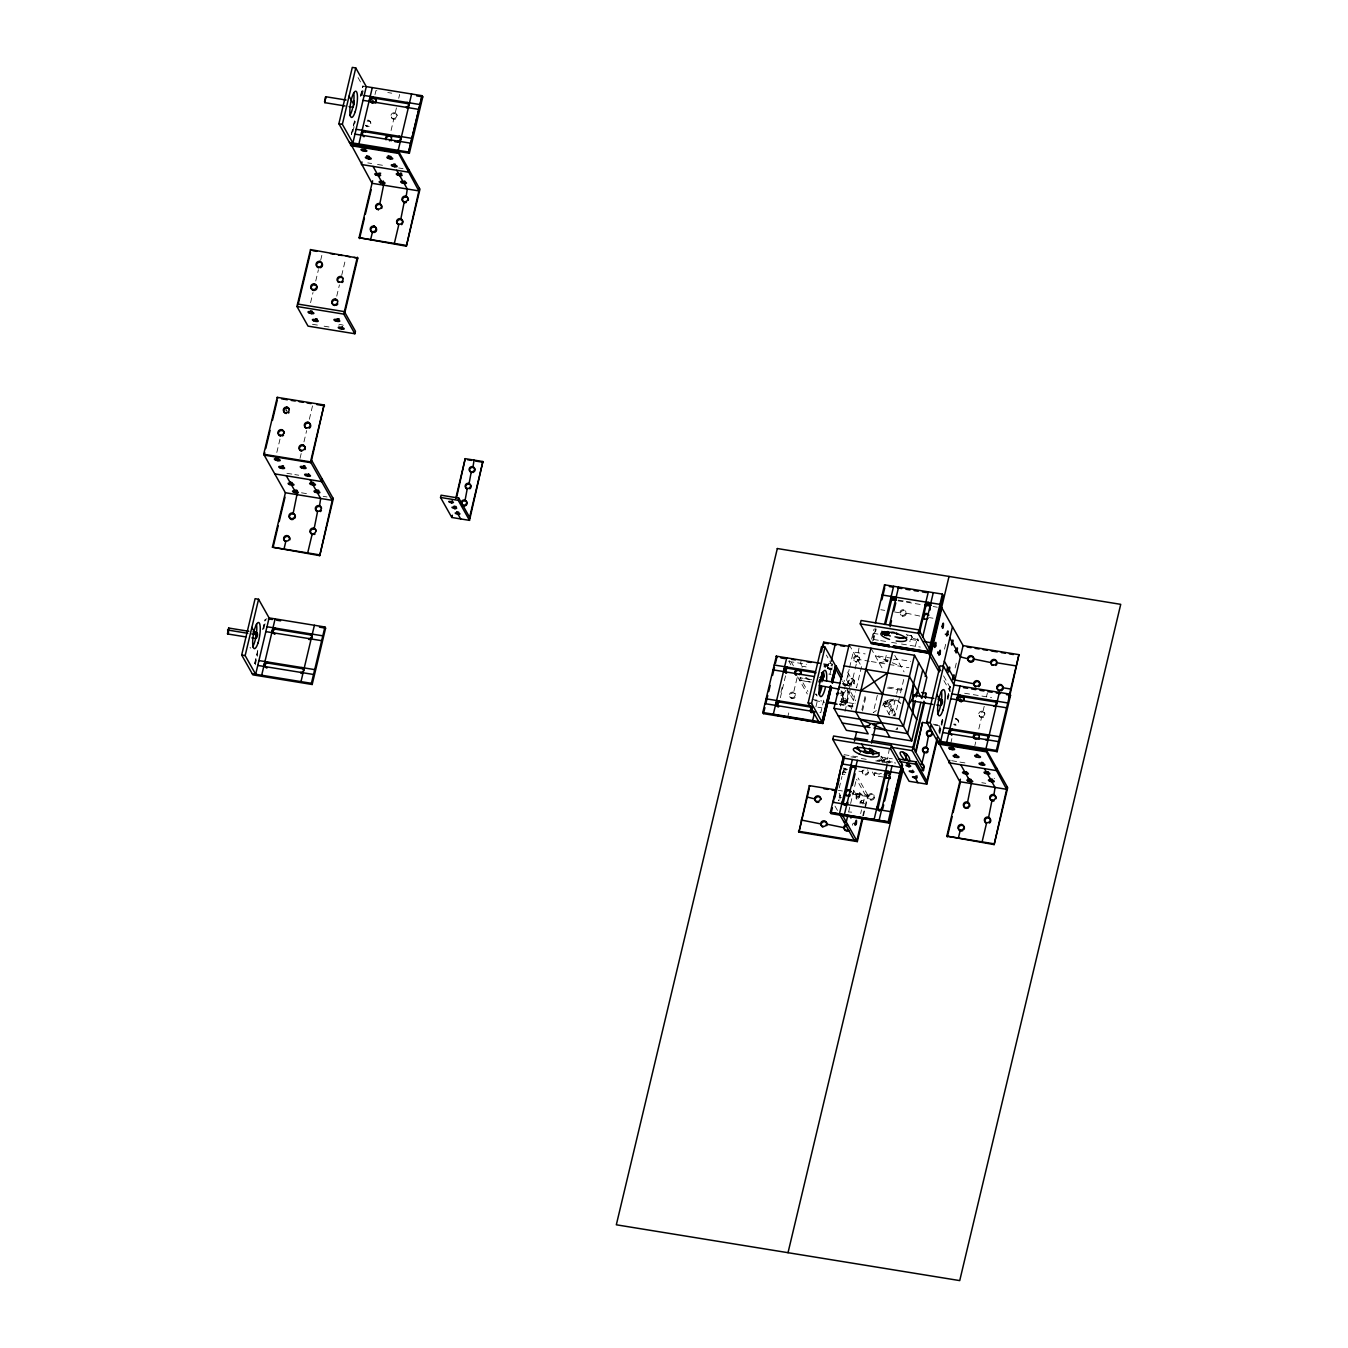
<?xml version="1.0" encoding="UTF-8"?>
<svg xmlns="http://www.w3.org/2000/svg" width="1348" height="1348" viewBox="0 0 1348 1348"><rect width="100%" height="100%" fill="white"/><g stroke="black" fill="none" stroke-linecap="round" stroke-linejoin="round"><path stroke-width="0.75" stroke-dasharray="5 3.75" d="M847.302 701.769L847.69 690.176M847.42 685.829L848.229 673.225M843.663 769.742L842.5 773.971M860.142 803.796C858.979 799.145 866.208 799.431 864.186 803.863M861.642 803.442L861.456 800.257M840.04 799.01L840.006 795.067L838.709 800.51M856.014 794.478C856.469 809.811 865.079 785.294 856.014 794.478L852.93 789.001M862.787 803.442L864.001 800.678M310.579 302.677L313.006 292.449M315.735 281.024L318.414 269.752M320.672 260.248L322.088 254.3M351.322 134.362L354.676 120.275M360.422 96.129L362.814 86.07L366.285 86.626M351.542 134.412L354.912 120.309M360.657 96.163L363.05 86.104M352.94 131.514L355.333 121.438M361.567 95.287L362.814 86.07M276.812 452.473L280.216 438.184M361.989 95.843L363.893 87.873M374.997 94.562L375.94 90.619L379.883 91.26M336.747 296.139L339.426 284.866M341.684 275.43L345.341 260.012M300.031 458.371L301.295 453.046M303.957 441.874L306.636 430.602M309.349 419.262L312.534 405.849M254.603 663.637L257.957 649.551M262.742 629.415L265.135 619.355M254.823 663.671L257.704 651.59M262.978 629.465L265.371 619.389M255.261 664.8L257.653 654.74M263.888 628.572L266.281 618.513M391.055 130.537L393.734 119.264A3.016 2.797 -29.4 0 0 397.239 115.439A3.016 2.797 -29.4 0 0 392.234 114.631A3.016 2.797 -29.4 0 0 393.734 119.264L393.262 118.405A3.016 2.797 -29.4 0 1 391.762 113.771A3.016 2.797 -29.4 0 1 396.767 114.58A3.016 2.797 -29.4 0 1 393.262 118.405M396.447 107.874L395.082 113.62L394.593 112.777M398.722 98.303L399.648 94.461M780.93 692.333L782.346 686.435M780.34 697.742L785.614 675.567M790.905 664.867L788.968 661.447L789.574 658.97M787.569 717.776L788.951 712.014M797.056 677.943L793.483 692.973L792.995 692.114M801.133 660.857L800.544 663.334L802.919 667.563M809.777 681.97L799.6 680.302L800.156 677.758L810.333 679.409M824.235 667.176L824.824 664.699L832.542 665.963M815.894 706.891L817.731 699.174M825.212 667.766L826.054 664.227M823.746 700.151L820.764 712.721L814.748 711.744M829.964 674.051L832.07 665.204L826.341 655.027M840.984 701.398L841.573 698.921M842.466 695.029L843.056 692.552A3.016 0.843 13.4 0 0 841.085 691.238M840.427 706.032L849.156 669.366M849.611 667.429L853.284 651.994L865.163 653.915M843.359 701.129L843.949 698.652L840.663 692.821A3.016 0.843 13.4 0 0 843.056 692.552M844.455 703.066L845.044 700.589L846.039 702.342M845.449 704.819L850.419 683.975A3.016 2.797 -29.4 0 0 853.924 680.15A3.016 2.797 -29.4 0 0 848.92 679.341A3.016 2.797 -29.4 0 0 850.419 683.975L850.891 684.818A3.016 2.797 -29.4 0 0 854.396 681.01A3.016 2.797 -29.4 0 0 849.392 680.184A3.016 2.797 -29.4 0 0 850.891 684.818M858.996 647.899L857.598 656.661A3.016 2.797 -29.4 0 1 856.873 662.323L855.778 661.413M845.011 711.424L850.521 688.255M850.976 686.334L854.666 670.9M855.121 668.962L857.412 659.307L869.292 661.245M851.431 709.099L855.576 691.726M861.541 666.637L856.486 687.868L846.173 669.552M871.6 639.154L873.959 629.246M872.881 637.722L875.256 627.747M872.628 641.26L875.459 629.364M873.538 640.351L876.234 628.994M839.231 787.99L841.978 776.431M842.433 774.51L843.359 770.652M861.861 709.823L865.686 693.799M862.518 710.986L866.343 694.961M848.617 812.035L856.637 778.116M885.08 660.25L886.495 654.336M877.346 695.265L873.218 712.637L876.318 710.581M900.245 702.443A13.278 12.334 -29.4 0 0 884.423 701.92A3.016 2.797 -29.4 0 0 885.956 706.605L887.287 700.977L892.662 710.497M860.647 813.653L861.557 809.811M862.922 804.082L865.163 794.68L856.502 779.312M862.737 815.995L864.102 810.215M865.028 806.374L867.708 795.101L852.745 792.675M863.461 815.793L868.179 795.96L852.088 793.332M883.243 777.055L874.397 775.622L874.498 772.589L881.575 773.735M891.988 713.311L896.285 695.282M896.74 693.394L897.633 689.637M903.716 679.51L894.988 716.176L885.046 701.466M889.41 748.561L887.574 758.924M915.359 646.265L917.331 637.975M944.493 649.146L946.195 642.271M938.73 731.29L940.163 725.308L933.086 724.162M939.084 732.773L942.437 718.686M947.223 698.567L950.104 686.486M939.303 732.807L942.673 718.72M947.459 698.601L950.34 686.52M955.125 668.001L956.962 660.301M939.741 733.935L943.566 717.844M947.88 699.73L950.273 689.671M950.744 743.456L952.194 737.339M974.857 745.545L975.716 741.99M978.817 728.948L981.496 717.675A3.016 2.797 -29.4 0 0 985 713.85A3.016 2.797 -29.4 0 0 979.996 713.041A3.016 2.797 -29.4 0 0 981.496 717.675L981.024 716.816A3.016 2.797 -29.4 0 1 979.524 712.182A3.016 2.797 -29.4 0 1 984.529 712.991A3.016 2.797 -29.4 0 1 981.024 716.816M984.209 706.285L982.844 712.03L982.355 711.171M986.483 696.714L987.41 692.872M843.174 694.439L845.971 690.21M848.633 686.183L852.357 680.538M847.858 684.818L848.633 685.542M848.954 812.001L851.717 812.153M893.808 699.039L884.103 705.442L889.478 714.979M846.207 770.146C845.145 764.383 843.41 779.077 845.904 772.421L843.359 772.016M859.62 792.894L858.592 798.842M856.064 798.437L857.075 792.489M879.182 662.862L888.012 660.958L875.071 655.532L892.881 658.431M893.252 659.846L896.841 659.071L910.692 661.329M888.231 660.149A3.016 0.843 13.4 0 0 885.383 659.998A3.016 0.843 13.4 0 0 885.788 661.042L888.012 660.958M857.749 656.678L856.974 656.611A3.016 2.797 -29.4 0 0 856.115 662.256M387.786 92.54L391.746 93.18M367.785 162.889L371.627 163.512M377.507 164.473L385.41 165.753M398.688 167.978L403.035 168.618M312.466 324.278L318.263 325.222M324.127 326.182L332.029 327.463M286.922 473.3L292.836 474.26M294.808 474.58L298.767 475.221M301.497 492.795L307.411 493.756M323.166 496.317L327.025 496.94M898.257 600.079L904.289 601.056M906.311 601.393L910.338 602.051M897.987 600.82L920.735 604.511M933.136 606.533L937.281 607.207M880.817 609.734L884.76 610.374M894.583 611.975L900.481 612.919L899.992 612.076M919.74 616.053L905.772 613.003M929.379 617.62L933.018 618.21M917.971 639.761L911.838 637.992M872.999 633.29L878.441 634.167M910.81 639.441L916.758 640.401M873.42 639.441L878.862 640.334M880.682 640.62L885.653 641.429M891.584 642.389L899.52 643.687M901.492 644.007L920.33 647.074M871.28 661.565L887.102 664.143M889.09 664.463L908.889 667.681M823.695 663.738L832.07 665.204M823.426 664.867L831.564 666.182M788.968 661.447L806.458 664.294M828.093 667.816L831.952 668.439M964.646 693.243L991.538 697.624M888.703 687.126L903.16 689.485M887.304 687.969L903.817 690.648M842.214 683.537L848.28 684.514M842.904 684.7L846.982 685.357L844.084 680.235M811.749 679.712L800.19 677.825L807.89 691.49M843.157 684.818L847.016 685.441M799.549 680.235L811.125 682.105M883.732 703.319L889.511 704.263M840.107 701.381L857.598 704.212M812.103 699.41L821.741 700.96M839.518 703.858L855.087 706.386M814.731 700.606L824.909 702.257M839.164 704.583L853.419 706.891M934.703 725.14L940.601 726.083L940.163 725.308M817.899 707.211L821.909 707.869M951.688 760.676L957.939 761.755M959.978 762.092L968.134 763.423M880.463 756.885L892.342 758.823M878.812 759.834L895.325 762.53M844.101 754.678L860.614 757.357M877.076 760.272L895.712 763.069M850.942 756.851L859.198 758.183M861.271 758.52L867.472 759.531M875.728 760.879L879.856 761.553M881.912 761.89L890.169 763.221M981.816 782.699L985.776 783.34M843.309 768.074L845.853 768.478M874.936 773.364L883.783 774.814M847.589 769.337L843.814 768.731L844.792 770.483L842.264 770.062M858.895 771.174L862.653 771.797L862.181 770.938M842.298 774.022L844.842 774.426M838.271 790.316L842.416 790.99M853.301 794.275L868.719 796.786L858.086 778.032M859.653 796.837L857.109 796.432L860.395 802.262L862.939 802.667M838.945 797.056L841.489 797.477M892.207 662.711L900.97 666.401M885.788 661.042L886.361 661.312A3.016 0.843 13.4 0 0 887.793 661.784M984.209 712.334L984.68 713.193M979.17 715.653L979.659 716.513M943.566 675.87L950.306 687.817M905.401 610.88L905.89 611.739M943.92 680.572L950.172 691.676M917.651 639.811L918.308 640.974A2.595 2.41 -29.4 0 1 917.988 639.137M900.363 614.199L900.852 615.059M911.467 635.868L911.939 636.711M957.821 719.748L958.31 720.607M955.968 718.602L956.457 719.461M954.637 724.23L955.109 725.089M894.769 655.414L904.053 671.877M870.943 648.203L882.283 668.338M889.141 702.123L894.516 711.66M859.047 657.066L859.519 657.925M849.156 644.664L860.513 664.8M853.857 660.149L854.329 661.009M853.604 679.493L854.076 680.352M851.751 678.33L852.239 679.19M848.566 682.813L849.038 683.672M850.858 692.265L855.677 700.808M842.534 681.01L845.415 686.132M846.426 687.918L855.087 703.285M881.339 756.228L884.153 761.199M880.817 758.469L882.856 762.109M829.391 668.844L829.879 669.703M841.118 690.783L850.403 707.262M827.537 667.681L828.026 668.541M872.358 771.983L874.397 775.622M868.449 772.741L867.96 771.882A3.016 2.797 -29.4 0 1 864.034 774.14A3.016 2.797 -29.4 0 1 862.45 770.23M862.552 773.061L863.04 773.921M873.656 794.73L874.127 795.59M874.026 796.87L874.498 797.713M868.618 798.05L869.089 798.909M791.495 662.39L793.416 665.794M797.628 676.814L807.3 693.967M794.848 693.276L795.32 694.136M791.664 697.759A3.016 2.797 -29.4 0 0 795.168 693.934A3.016 2.797 -29.4 0 0 790.164 693.125A3.016 2.797 -29.4 0 0 791.664 697.759L792.135 698.618A3.016 2.797 -29.4 0 0 795.64 694.793A3.016 2.797 -29.4 0 0 790.636 693.984A3.016 2.797 -29.4 0 0 792.135 698.618M789.81 696.596L790.299 697.455M839.113 793.247L840.697 796.061M835.002 806.104L837.9 811.226M396.447 113.923L396.919 114.782M391.409 117.242L391.897 118.102M358.046 77.577L360.91 82.666M370.06 121.354L370.548 122.196M368.206 120.191L368.695 121.05M366.875 125.819L367.347 126.678M852.576 825.262L852.391 823.763M338.938 325.272A3.016 0.843 13.4 0 1 341.111 324.7L341.87 324.834A3.016 0.843 13.4 0 1 343.336 325.289M367.448 120.157A3.016 2.797 -29.4 0 1 370.312 123.848A3.016 2.797 -29.4 0 1 365.51 125.212M367.162 121.185A3.016 2.797 -29.4 0 1 370.767 122.634A3.016 2.797 -29.4 0 1 369.369 126.324A3.016 2.797 -29.4 0 1 365.51 125.516M250.762 648.102A13.278 3.201 -80.8 0 1 250.037 647.428M906.244 634.234A13.278 3.724 13.4 0 1 907.305 635.414M908.569 635.7A3.016 2.797 -29.4 0 1 912.36 637.739A3.016 2.797 -29.4 0 1 909.529 641.227M910.978 635.312A3.016 2.797 -29.4 0 1 909.816 640.199M907.373 635.194A3.016 2.797 -29.4 0 1 908.08 634.857M994.15 778.268A3.016 0.843 13.4 0 1 994.571 778.537M918.072 640.283A2.595 2.41 -29.4 0 1 917.263 638.615M955.681 719.428A3.016 2.797 -29.4 0 1 958.563 723.101A3.016 2.797 -29.4 0 1 953.761 724.483M955.21 718.568A3.016 2.797 -29.4 0 1 958.192 721.888A3.016 2.797 -29.4 0 1 953.912 724.011M832.238 667.85A3.016 2.797 -29.4 0 1 827.217 667.024A3.016 2.797 -29.4 0 1 830.739 663.216M832.087 663.823A3.016 2.797 -29.4 0 1 832.575 664.362M832.12 669.215A3.016 2.797 -29.4 0 1 829.155 669.484M828.514 669.097A3.016 2.797 -29.4 0 1 828.38 665.069A3.016 2.797 -29.4 0 1 832.575 664.682M885.956 706.605A3.016 2.797 -29.4 0 0 889.461 702.78A3.016 2.797 -29.4 0 0 884.457 701.971M802.195 667.26A3.016 0.843 13.4 0 1 803.24 666.384A3.016 0.843 13.4 0 1 807.081 667.378M828.818 674.118A3.016 0.843 13.4 0 1 830.958 674.388M823.931 666.401A3.016 0.843 13.4 0 1 828.599 667.344A3.016 0.843 13.4 0 1 827.638 668.49M806.98 678.078A3.016 0.843 13.4 0 1 805.75 677.252M838.574 800.611A3.016 2.797 -29.4 0 1 839.164 800.105M817.057 694.961A3.016 0.843 13.4 0 1 815.371 694.153M867.59 769.742A3.016 2.797 -29.4 0 1 867.91 770.399M868.516 771.983A3.016 2.797 -29.4 0 1 864.152 774.864A3.016 2.797 -29.4 0 1 863.984 769.944M840.495 693.715A3.016 0.843 13.4 0 1 842.466 694.911A3.016 0.843 13.4 0 1 840.815 695.383M817.225 695.972A13.278 3.201 -80.8 0 1 815.978 693.765M882.451 705.324A13.278 12.334 -29.4 0 1 900.902 703.605M889.158 714.322A3.016 2.797 -29.4 0 1 891.129 710.632A3.016 2.797 -29.4 0 1 894.836 712.317A3.016 2.797 -29.4 0 1 892.848 715.99M897.616 727.886A2.78 2.578 -29.4 0 1 896.892 729.824M884.221 761.755A2.78 2.578 -29.4 0 1 887.911 758.991A2.78 2.578 -29.4 0 1 888.939 763.17M883.9 761.654A2.78 2.578 -29.4 0 1 885.956 758.199A2.78 2.578 -29.4 0 1 889.225 760.255A2.78 2.578 -29.4 0 1 886.613 763.339M897.111 727.802A2.78 2.578 -29.4 0 1 895.898 729.504M857.261 655.819L856.502 655.751A3.016 2.797 -29.4 0 0 855.626 661.396L856.401 661.464A3.016 2.797 -29.4 0 0 857.261 655.819M902.216 615.362A3.016 2.797 -29.4 0 0 905.721 611.537A3.016 2.797 -29.4 0 0 900.717 610.728A3.016 2.797 -29.4 0 0 902.216 615.362M902.688 616.205A3.016 2.797 -29.4 0 0 906.21 612.396A3.016 2.797 -29.4 0 0 901.205 611.588A3.016 2.797 -29.4 0 0 902.688 616.205M842.854 699.966A3.016 0.843 13.4 0 0 847.437 700.32A3.016 0.843 13.4 0 0 843.225 698.55A3.016 0.843 13.4 0 0 842.854 699.966M842.264 702.46A3.016 0.843 13.4 0 0 846.847 702.797A3.016 0.843 13.4 0 0 842.635 701.044A3.016 0.843 13.4 0 0 842.264 702.46M870.943 800.072A3.016 2.797 -29.4 0 0 874.448 796.247A3.016 2.797 -29.4 0 0 869.443 795.438A3.016 2.797 -29.4 0 0 870.943 800.072M870.454 799.212A3.016 2.797 -29.4 0 0 873.976 795.387A3.016 2.797 -29.4 0 0 868.955 794.579A3.016 2.797 -29.4 0 0 870.454 799.212"/><path stroke-width="1.5" d="M325.424 97.022L324.834 102.667L325.845 96.736L346.082 100.022M912.63 712.384L913.236 700.353M932.833 704.381L912.428 700.926L913.556 683.84M933.507 644.074L933.49 642.17M947.324 667.749L947.004 670.023L949.548 670.428L952.834 676.275C951.654 686.873 956.271 670.091 952.834 676.275M855.373 768.63A2.595 2.41 -29.4 0 0 853.452 765.799A2.595 2.41 -29.4 0 0 850.386 767.821L851.043 768.983L843.123 803.728A2.595 2.41 -29.4 0 0 845.651 805.312M850.841 791.63L850.521 790.973A3.016 2.797 -29.4 0 0 845.836 790.821L845.162 793.635A3.016 2.797 -29.4 0 0 849.577 794.966L850.15 794.478M890.051 774.258A2.595 2.41 -29.4 0 0 888.147 771.427A2.595 2.41 -29.4 0 0 885.08 773.449L885.737 774.611L877.818 809.356M928.839 615.295A3.016 2.797 -29.4 0 0 924.442 613.98L923.11 615.834L923.498 617.957A3.016 2.797 -29.4 0 0 928.182 618.109M937.888 651.842L937.635 653.376L940.163 653.797C941.359 643.198 936.725 659.981 940.163 653.797M256.979 632.616C252.009 646.366 263.534 630.359 252.918 631.959M856.351 823.83C857.463 813.417 852.93 829.98 856.351 823.83L853.806 823.426M935.782 646.012C936.978 635.414 932.344 652.196 935.782 646.012L933.254 645.608M947.863 634.571C949.043 623.972 944.426 640.755 947.863 634.571L945.319 634.167M951.755 641.496C950.576 652.112 955.193 635.312 951.755 641.496L949.835 638.076M948.453 668.49C947.273 679.106 951.89 662.306 948.453 668.49L944.341 661.177M956.136 649.281C954.957 659.88 959.574 643.097 956.136 649.281L952.851 643.451M930.103 610.004L930.272 605.303A2.595 2.41 -29.4 0 0 928.368 602.489A2.595 2.41 -29.4 0 0 925.301 604.494L925.958 605.673L919.403 633.189M366.285 86.626L422.126 95.708L422.783 96.871L409.371 153.217L350.059 143.579L338.887 123.746L352.3 67.4L355.771 67.956L366.285 86.626L352.873 142.989L342.358 124.319L355.771 67.956M310.512 252.447L298.043 304.867L297.554 304.025L344.38 311.624L355.451 331.271L354.861 333.748L308.035 326.132L296.964 306.502L310.512 249.582L357.827 258.041L344.869 312.483M311.59 460.241L333.293 498.743L319.729 555.662L272.431 547.187L285.388 492.745L263.702 454.259L277.25 397.34L324.076 404.956L311 462.718L264.174 455.119L264.764 452.642M265.724 448.598L270.055 430.45M272.448 420.374L277.25 400.221M245.842 636.913L227.627 633.964L228.132 630.982M397.441 151.279L418.857 190.894L372.031 183.294L350.615 143.68M311.489 313.629L312.079 311.152A3.016 0.843 13.4 0 1 310.562 310.781M277.823 460.696L278.413 458.202A3.016 0.843 13.4 0 1 276.205 457.595M315.87 321.397L316.46 318.92M358.888 143.966L372.301 87.603M282.204 468.464L282.794 465.987M269.094 617.906L324.935 626.989L325.593 628.151L312.18 684.498L252.868 674.859L241.68 655.044L255.109 598.681L258.58 599.253L269.094 617.906L255.665 674.27L245.151 655.6L258.58 599.253M361.989 161.945L361.449 164.507L408.276 172.123L408.832 169.562M364.466 151.229L365.055 148.752M273.391 546.007L278.227 525.686M279.204 521.625L285.001 497.227M368.847 158.997L369.436 156.52M296.56 490.402L296.948 494.632L293.055 513.858M337.388 321.363L337.977 318.886M283.99 549.074L285.877 541.171A3.016 2.797 -29.4 0 1 286.585 535.51L287.68 536.42M303.721 468.43L304.311 465.953M350.817 145.651L397.643 153.268L398.25 150.791L419.936 189.276L406.371 246.195L359.074 237.72L372.621 180.8M359.545 238.579L364.398 218.258M365.359 214.18L371.172 189.798M354.861 333.748L343.791 314.118L357.338 257.198M341.903 329.165A3.016 0.843 13.4 0 0 344.144 328.71A3.016 0.843 13.4 0 0 341.28 327.311L340.522 327.176A3.016 0.843 13.4 0 0 338.281 327.631A3.016 0.843 13.4 0 0 341.145 329.03L342.341 326.654M378.822 173.167L378.232 175.644L381.518 181.475M285.388 492.745L332.215 500.361L310.529 461.875L324.076 404.956M308.102 476.198L308.692 473.721M261.681 675.247L275.11 618.884M383.203 180.935L383.59 185.165L379.698 204.391M370.633 239.607L372.52 231.704L372.992 232.564M390.364 158.963L390.954 156.486M399.952 140.731L400.642 137.85M408.006 106.93L408.68 104.032M398.199 150.353L411.612 93.989M394.745 166.748L395.335 164.254A3.016 0.843 13.4 0 1 393.818 163.9M318.061 490.369L317.471 492.846L320.656 498.49L319.442 506.444M322.172 479.029L321.633 481.59L274.756 473.889M307.698 552.916L312.247 533.757A3.016 2.797 -29.4 0 0 315.769 529.933A3.016 2.797 -29.4 0 0 310.748 529.124A3.016 2.797 -29.4 0 0 312.247 533.757L312.736 534.617M317.623 511.212A3.016 2.797 -29.4 0 1 316.123 506.578A3.016 2.797 -29.4 0 1 321.127 507.404A3.016 2.797 -29.4 0 1 317.623 511.212L314.084 528.972M400.322 173.134L399.733 175.611L403.018 181.441M404.703 180.902L404.114 183.379L407.298 189.023L406.085 196.977M319.729 555.662L332.804 497.884M394.341 243.466L398.89 224.29A3.016 2.797 -29.4 0 0 402.412 220.482A3.016 2.797 -29.4 0 0 397.407 219.657A3.016 2.797 -29.4 0 0 398.89 224.29M300.992 681.633L314.404 625.27M406.371 246.195L419.447 188.417M324.935 626.989L311.405 683.318L312.18 684.498M455.725 498.507L465.212 458.657L482.887 461.538L469.508 520.362L451.816 517.48L440.543 497.463L441.082 495.205L458.775 498.086L470.048 518.104M451.664 502.939C458.59 502.079 442.38 499.973 451.664 502.939L452.203 500.698M451.816 517.48L452.355 515.239M456.635 497.294L465.212 458.657M454.899 508.701C461.825 507.825 445.615 505.736 454.899 508.701L456.113 506.528M469.508 520.362L458.236 500.344L458.775 498.086M458.151 514.447C465.06 513.588 448.867 511.482 458.151 514.447L458.691 512.206L456.652 511.633M467.284 488.498A2.78 2.578 -29.4 0 1 465.919 484.235A2.78 2.578 -29.4 0 1 470.519 484.994A2.78 2.578 -29.4 0 1 467.284 488.498L464.993 500.782M474.058 460.106L472.929 467.419M469.609 517.329L482.887 461.538M831.396 687.076L822.786 723.303L763.457 713.648L762.799 712.485L776.347 656.156L777.004 657.319L776.229 656.139L819.854 663.233M763.457 713.648L764.906 707.616M765.866 703.589L767.77 695.534M768.731 691.524L770.18 685.475M772.572 675.415L774.493 667.361M775.437 663.334L776.886 657.302M773.331 714.204L786.743 657.841M777.56 706.487L778.605 702.156M785.614 672.686L786.642 668.338M818.657 721.568L808.143 702.898L821.555 646.551L825.027 647.107L836.198 666.94L832.356 683.048M821.336 652.247L823.729 642.17L849.122 646.299M823.24 647.091L823.729 642.17M806.07 720L775.538 715.03L822.836 723.505L811.597 703.471L825.027 647.107M812.642 720.59L814.748 711.744M819.112 693.378L820.949 685.66M821.876 681.785L823.948 673.073L821.471 672.669A2.595 2.41 -29.4 0 1 823.375 675.5L824.032 676.679M831.194 661.295L835.288 644.058M821.892 722.09L830.52 685.862M831.48 681.835L835.541 665.777L831.699 681.869M830.739 685.896L822.128 722.124L762.799 712.485M822.836 720.658L830.419 688.777M832.323 680.807L835.912 665.727L842.163 676.831M822.836 723.505L831.48 687.21M832.441 683.183L836.4 666.586M862.99 817.781L857.311 841.607L798.926 832.104L809.322 785.614L836.198 789.979M798.926 832.104L809.322 788.445M870.943 648.203L855.778 711.896L868.163 733.851L846.376 730.313L834.008 708.357L849.156 644.664L914.483 655.28L926.868 677.252L921.813 698.483L909.428 676.511L844.118 665.895M901.913 764.063L888.147 821.892L830.334 812.49L843.292 758.065L832.778 739.395L833.586 736.008L891.382 745.41L902.57 765.243L888.804 823.055L830.991 813.67L830.351 812.389L888.164 821.774L888.804 823.055M943.027 595.277L929.261 653.089L871.448 643.704L860.277 623.871L861.086 620.484L918.898 629.887L929.412 648.54M833.081 802.7L843.477 756.194M875.391 623.197L884.558 584.712L885.215 585.875M837.142 785.648L840.36 772.168M841.27 768.326L843.056 760.811M831.463 811.631L832.39 807.789M834.698 798.05L838.962 780.189M842.736 764.316L844.623 756.38M881.895 599.826L884.743 587.863M854.379 741.265L856.62 731.863M839.433 813.855L852.374 759.531M884.524 624.461L893.606 586.296M883.243 634.15A2.595 2.41 -29.4 0 1 883.311 633.509L883.681 631.942M885.569 623.972L891.904 598.866A2.595 2.41 -29.4 0 1 895.931 599.001M844.404 814.664L857.345 760.339M887.742 631.471A3.016 2.797 -29.4 0 1 888.618 632.633L887.051 635.565L884.558 635.161M889.495 625.27L898.577 587.105M852.239 785.648L855.087 773.752M890.068 626.786L891.5 620.788M893.876 610.812L895.78 602.842M847.673 816.012L846.258 821.96L843.663 821.471M892.713 651.741L877.548 715.434L889.933 737.39M869.207 752.959A3.016 0.843 13.4 0 0 864.995 751.19A3.016 0.843 13.4 0 0 864.624 752.605A3.016 0.843 13.4 0 0 869.207 752.959L870.151 749.016M871.566 743.102L875.796 725.342M862.265 817.916L856.839 840.748L798.454 831.261M843.292 758.065L901.104 767.45L890.59 748.797L891.382 745.41M929.261 653.089L918.089 633.257L918.898 629.887M874.111 819.5L887.051 765.175M918.746 632.077L928.3 591.941M872.122 734.508L911.703 740.928L899.335 718.973L914.483 655.28M879.098 820.309L892.022 765.984M922.773 636.812L933.271 592.749M882.738 808.901L883.681 804.908M884.642 800.914L887.49 788.951M918.611 662.609L903.446 726.286L838.136 715.67M915.393 700.808L907.575 733.615L873.925 728.139M916.303 696.95L922.74 669.939M884.541 584.83L942.37 594.097L928.604 651.927L893.505 646.214M891.938 807.368L901.863 765.681L902.334 766.54M940.651 670.664L930.541 652.735L941.41 607.089L940.264 606.903M788.024 1252.696L903.312 768.495M905.249 760.323L906.715 754.189M925.2 676.544L930.541 654.083M941.241 609.128L949.026 576.439M941.898 607.948L931.03 653.595L893.32 647.461M911.703 740.928L920.903 702.342M920.718 770.163L923.431 770.601L912.192 750.651L923.97 701.196M924.913 697.186L925.874 693.175L921.746 692.501M908.923 766.726C915.848 765.849 899.638 763.76 908.923 766.726L909.462 764.468L906.918 763.642M913.658 748.443L924.627 702.359M925.57 698.348L925.874 693.175M915.359 752.319L922.47 722.444L927.778 723.303M916.269 751.106L922.47 722.444M912.175 772.471C919.083 771.612 902.89 769.506 912.175 772.471L912.714 770.214M900.885 766.692L909.091 781.267L926.784 784.132L915.494 764.114L916.033 761.856L898.341 758.991M954.047 685.037L1009.888 694.119L1010.545 695.282L997.132 751.628L937.82 741.99L926.649 722.157L940.062 665.811L943.533 666.367L954.047 685.037L940.634 741.383L930.12 722.73L943.533 666.367M915.41 778.234C922.335 777.358 906.126 775.269 915.41 778.234L915.949 775.976L917.213 776.077M942.993 666.822L952.48 626.736M921.813 763.777L924.56 752.285A2.78 2.578 -29.4 0 0 927.778 748.763A2.78 2.578 -29.4 0 0 923.178 748.022A2.78 2.578 -29.4 0 0 924.56 752.285L924.998 753.06M930.929 725.51L930.204 731.189M923.431 770.601L924.206 767.181M926.885 781.099L937.315 737.272M926.784 784.132L937.281 740.035M985.203 749.69L1006.619 789.305L959.793 781.705L938.376 742.074M953.575 685.593L963.095 645.591L941.41 607.089M946.65 742.36L960.062 686.014M952.227 749.64L952.817 747.146M949.211 762.917L949.75 760.356M938.579 744.062L985.405 751.679L985.995 749.185L1007.697 787.687L994.133 844.606L946.835 836.131L960.383 779.211M947.307 836.99L952.16 816.669M953.12 812.591L960.383 782.11M966.583 771.578L965.994 774.055L969.279 779.885M970.964 779.346L971.352 783.576L967.46 802.801M958.394 838.018L960.281 830.115L961.377 831.008A3.016 2.797 -29.4 0 0 962.86 830.57M987.713 739.142L988.404 736.261L987.393 735.823L953.053 730.245L952.396 729.083A2.595 2.41 -29.4 0 0 949.329 731.088L949.986 732.267M995.768 705.324L996.442 702.443M985.961 748.763L999.374 692.4M982.507 765.142L983.096 762.665A3.016 0.843 13.4 0 1 981.58 762.311M988.084 771.528L987.494 774.022L990.78 779.852M1008.978 696.545L1018.936 654.656L963.095 645.591M1009.888 694.119L996.357 750.448L997.015 751.611M1009.029 699.174L1018.936 654.656M992.465 779.312L991.875 781.789L995.06 787.434L993.847 795.387M996.576 767.972L996.037 770.534L949.16 762.833M982.102 841.86L986.652 822.701A3.016 2.797 -29.4 0 0 990.173 818.893A3.016 2.797 -29.4 0 0 985.169 818.067A3.016 2.797 -29.4 0 0 986.652 822.701M994.133 844.606L1007.209 786.828M818.893 681.919L819.533 680.218M851.97 816.062L850.908 818.067L850.554 816.399M883.311 633.509L882.654 632.347A2.595 2.41 -29.4 0 0 882.974 634.167A3.016 2.797 -29.4 0 1 882.906 633.442L884.12 631.521M888.703 634.234L888.618 632.633M228.486 632.65L227.627 633.964M925.958 605.673L926.582 604.511A2.595 2.41 -29.4 0 1 930.895 605.218M324.48 101.656L325.34 99.701M908.501 705.071L913.101 698.112M913.961 696.798L917.685 691.153M819.365 685.576L839.181 689.148M890.337 776.987L889.882 777.408A3.016 2.797 -29.4 0 1 885.4 776.296L885.501 774.123A3.016 2.797 -29.4 0 1 890.101 772.876M860.833 690.665L887.658 672.972M874.127 725.696A3.016 0.843 13.4 0 0 875.29 725.662L875.627 725.527A3.016 0.843 13.4 0 0 874.178 724.162A3.016 0.843 13.4 0 0 870.42 723.623L870.083 723.758A3.016 0.843 13.4 0 0 870.201 724.449M960.922 701.701L961.68 701.499A3.016 2.797 -29.4 0 0 963.095 697.101L961.933 696.225M353.159 107.284L354.17 101.336L353.159 107.284L349.115 106.627M248.874 631.302L228.638 628.016L227.475 633.796M933.844 698.433L913.607 695.13L912.242 700.067M941.932 699.747C936.978 713.496 948.486 697.489 937.888 699.09M407.837 108.329L405.866 107.284A2.595 2.41 -29.4 0 0 408.933 105.262A2.595 2.41 -29.4 0 0 407.012 102.431L408.848 104.133A2.595 2.41 -29.4 0 1 409.27 104.605M995.414 706.773L993.628 705.695A2.595 2.41 -29.4 0 0 996.694 703.673A2.595 2.41 -29.4 0 0 994.773 700.842L996.61 702.544A2.595 2.41 -29.4 0 1 997.031 702.999M987.359 740.591L985.573 739.496A2.595 2.41 -29.4 0 0 988.64 737.491A2.595 2.41 -29.4 0 0 986.736 734.66L987.393 735.823M864.034 726.538L869.409 725.376M872.847 724.651L881.676 722.747M787.788 668.271L786.457 668.389A2.595 2.41 -29.4 0 0 785.463 672.585L786.625 673.107L785.968 671.944A2.595 2.41 -29.4 0 1 784.064 669.114A2.595 2.41 -29.4 0 1 787.131 667.091L787.788 668.271L816.012 672.854M799.263 674.725A3.016 2.797 -29.4 0 0 799.718 670.192L796.837 669.72A3.016 2.797 -29.4 0 0 795.168 674.051L795.674 674.607M779.734 702.072L778.419 702.19A2.595 2.41 -29.4 0 0 777.408 706.403L778.571 706.925L777.914 705.762A2.595 2.41 -29.4 0 1 776.01 702.931A2.595 2.41 -29.4 0 1 779.077 700.909L779.734 702.072L812.49 707.397M285.725 541.155L286.484 541.222A3.016 2.797 -29.4 0 0 287.36 535.577M961.764 824.521L960.989 824.454A3.016 2.797 -29.4 0 0 960.13 830.098L960.888 830.166A3.016 2.797 -29.4 0 0 961.764 824.521L962.101 825.364M394.846 141.675L398.469 142.265L397.812 141.102A2.595 2.41 -29.4 0 0 400.878 139.08A2.595 2.41 -29.4 0 0 398.974 136.249L400.794 137.934A2.595 2.41 -29.4 0 1 401.215 138.406M416.65 95.877L422.783 96.871M364.179 95.472L419.902 104.537M370.279 100.038L369.622 98.876A2.595 2.41 -29.4 0 1 372.671 96.854L373.329 98.016L407.669 103.611M363.033 100.325L418.756 109.373M371.559 102.684A2.595 2.41 -29.4 0 0 372.183 102.869L373.918 103.088A3.016 2.797 -29.4 0 0 375.334 98.69L373.581 97.663L374.053 98.522M324.834 102.667L345.071 105.97M338.887 123.746L342.358 124.319M356.125 129.29L411.865 138.338M362.224 133.856L361.567 132.694A2.595 2.41 -29.4 0 1 364.634 130.672L365.291 131.834L399.631 137.412M354.979 134.126L410.702 143.191M349.402 142.416L408.714 152.054L409.371 153.217M350.345 144.792L397.171 152.408M359.074 237.72L405.9 245.336M312.921 250.745L316.78 251.368M330.462 253.593L334.405 254.25M338.365 254.89L342.308 255.53M346.267 256.171L350.126 256.794M353.968 257.417L357.827 258.041M296.964 306.502L343.791 314.118M281.58 398.823L287.36 399.766M291.269 400.39L295.212 401.047M299.172 401.687L303.115 402.327M307.074 402.968L311.017 403.608M316.847 404.552L324.565 405.815M467.604 459.769L471.547 460.393M475.473 461.033L483.325 462.313M263.702 454.259L310.529 461.875M440.543 497.463L458.236 500.344M889.343 586.549L893.471 587.222M897.6 587.896L901.728 588.554M905.856 589.228L910.001 589.902M914.129 590.576L918.258 591.25M922.386 591.924L926.514 592.581M882.114 594.974L939.927 604.359M891.786 599.034L896.235 599.759M926.48 604.662L930.912 605.387M891.769 599.809L895.915 600.483M924.863 605.185L929.008 605.859M860.277 623.871L918.089 633.257M967.072 647.006L971.099 647.663M975.126 648.321L979.154 648.978M983.181 649.635L987.208 650.275M991.235 650.932L997.284 651.91M1001.311 652.567L1005.338 653.224M1009.366 653.881L1013.393 654.538M894.971 636.863L902.89 638.143M923.549 641.496L930.811 642.676M954.687 650.798L957.232 651.219L960.416 656.864L968.184 658.902M889.427 645.321L870.791 642.524L889.377 645.557M893.555 645.995L928.654 651.707M996.61 662.744L1016.257 665.929M874.195 643.586L888.5 645.911M892.595 646.568L913.034 649.904M917.129 650.562L921.206 651.219M925.301 651.893L930.541 652.735M889.191 646.804L872.156 643.249M272.431 547.187L319.257 554.803M824.218 643.03L828.295 643.687M832.356 644.344L836.434 645.018M840.495 645.675L844.573 646.332M1010.764 689.03L1002.659 687.716L1003.131 688.575M791.495 659.29L795.354 659.913M807.048 661.817L811.007 662.458M780.93 657.959L784.873 658.599M963.517 687.632L967.594 688.289M971.689 688.963L975.784 689.62M979.878 690.294L983.956 690.951M988.05 691.625L992.145 692.282M996.239 692.956L1000.317 693.613M1006.467 694.608L1010.545 695.282M774.241 665.002L815.405 671.692M951.941 693.883L1007.664 702.948M958.04 698.449L957.383 697.287A2.595 2.41 -29.4 0 1 960.433 695.265L961.09 696.427L995.431 702.005M773.078 669.855L814.243 676.544M822.887 678.263A2.595 2.41 -29.4 0 1 820.966 678.684L820.309 677.522L822.802 677.926M950.795 698.736L1006.518 707.784M959.321 701.095A2.595 2.41 -29.4 0 0 959.945 701.28L961.528 701.533M819.955 679.914L840.192 683.2M839.063 687.126L904.39 697.742L916.758 719.714M936.877 705.038L940.921 705.695M827.672 701.937L835.575 703.218M826.947 702.594L837.125 704.246M808.143 702.898L811.597 703.471M926.649 722.157L930.12 722.73M834.008 708.357L899.335 718.973M766.186 698.82L811.395 706.167M943.886 727.701L999.626 736.749M268.319 618.85L272.414 619.507M276.509 620.181L280.603 620.838M319.459 627.157L325.593 628.151M765.024 703.656L812.254 711.34A2.595 2.41 -29.4 0 0 813.585 711.222M942.741 732.537L998.464 741.602M811.327 712.25L812.911 712.502L812.254 711.34M266.988 626.753L322.711 635.818M276.138 629.297L275.481 628.134A2.595 2.41 -29.4 0 0 272.414 630.156A2.595 2.41 -29.4 0 0 274.335 632.987L274.992 634.15A2.595 2.41 -29.4 0 1 273.071 631.319A2.595 2.41 -29.4 0 1 276.138 629.297L310.478 634.891A2.595 2.41 -29.4 0 1 312.062 635.885M842.247 723L869.965 727.499M265.826 631.605L321.565 640.654M937.163 740.827L996.475 750.465L997.132 751.628M810.148 720.658L814.209 721.315M818.287 721.989L822.364 722.646M938.107 743.203L984.933 750.819M247.83 633.307L227.593 630.005L228.688 631.959M251.874 633.964L255.918 634.622M251.907 637.907L255.952 638.564M867.623 739.968L855.222 737.963M871.701 740.558L913.034 747.348L924.239 767.214M891.55 747.298L912.192 750.651M832.778 739.395L890.59 748.797M899.773 761.553L915.494 764.114M241.68 655.044L245.151 655.6M258.934 660.571L314.657 669.619M268.084 663.115L267.426 661.952A2.595 2.41 -29.4 0 0 264.36 663.974A2.595 2.41 -29.4 0 0 266.281 666.805L266.938 667.968A2.595 2.41 -29.4 0 1 265.034 665.137A2.595 2.41 -29.4 0 1 268.084 663.115L302.424 668.692A2.595 2.41 -29.4 0 1 304.025 669.686M257.771 665.423L313.511 674.472M841.893 763.912L899.706 773.314M252.211 673.697L311.523 683.335M885.013 777.341L890.32 778.217A3.016 2.797 -29.4 0 1 889.68 778.639M823.898 788.749L827.925 789.406M831.952 790.063L835.979 790.72M806.626 796.887L815.22 799.044M832.609 801.841L833.755 802.026M843.09 803.543L846.055 804.031M877.784 809.188L880.75 809.659M832.778 802.245L890.59 811.631M946.835 836.131L993.661 843.747M801.133 819.988L821.269 824.032M455.439 506.444L454.04 506.107M286.787 407.096L287.528 407.264A3.016 2.797 -29.4 0 1 285.742 412.758L285.001 412.589A3.016 2.797 -29.4 0 1 286.787 407.096L287.41 407.989M961.343 696.074L962.405 697.068A3.016 2.797 -29.4 0 1 964.073 700.05M974.924 739.142L977.182 739.21A3.016 2.797 -29.4 0 0 978.833 734.879L977.721 733.935M859.906 719.209L870.42 723.623M875.29 725.662L885.805 730.077M389.96 135.525L391.072 136.468A3.016 2.797 -29.4 0 1 389.42 140.799M908.282 761.03L903.076 752.319M325.845 96.736L326.199 97.747M913.607 695.13L913.961 696.158M228.638 628.016L228.992 629.027M811.429 712.351L810.906 711.828A3.016 2.797 -29.4 0 1 812.339 707.43M865.888 669.434L882.603 694.203M991.302 662.66L973.475 658.987L973.964 659.829A3.016 2.797 -29.4 0 1 973.239 661.177M996.897 686.789L997.385 687.649M942.37 594.097L942.993 595.378M979.541 683.958L980.03 684.818M928.368 602.489L929.025 603.651M974.25 683.874L954.923 679.965L953.929 678.212M923.11 615.834L923.599 616.676M960.517 698.854L961.006 699.713M959.945 701.28L959.287 700.118A2.595 2.41 -29.4 0 1 957.383 697.287M977.469 734.576L974.756 734.222A3.016 2.797 -29.4 0 0 973.795 738.199M928.486 653.19L939.067 671.961M891.281 600.029L890.624 598.866A2.595 2.41 -29.4 0 1 893.673 596.844L894.331 598.006M984.478 768.646L986.399 772.067M936.826 694.557L941.426 702.712M992.516 801.015L992.027 800.173A3.016 2.797 -29.4 0 1 990.527 795.539A3.016 2.797 -29.4 0 1 995.532 796.348A3.016 2.797 -29.4 0 1 992.027 800.173L988.488 817.933M960.77 764.805L964.898 772.101M885.788 633.914L886.276 634.773M882.94 633.29L883.614 633.577A3.016 2.797 -29.4 0 1 889.09 633.493M928.957 736.379L928.519 735.604A2.78 2.578 -29.4 0 1 927.154 731.341A2.78 2.578 -29.4 0 1 931.754 732.082A2.78 2.578 -29.4 0 1 928.519 735.604L926.228 747.87M965.64 807.587A3.016 2.797 -29.4 0 0 969.145 803.762A3.016 2.797 -29.4 0 0 964.14 802.953A3.016 2.797 -29.4 0 0 965.64 807.587L966.128 808.446M916.033 761.856L927.323 781.891M909.681 760.828C910.658 752.167 891.651 746.27 904.71 760.019M914.904 777.341L917.937 782.699M835.794 669.063L841.573 679.308M888.147 771.427L888.804 772.606M888.231 775.016L888.703 775.875M871.549 749.084L874.127 753.667M885.316 774.696L885.805 775.555M869.308 748.325L873.032 754.931M861.675 744.096L866.275 752.251M857.446 746.708L860.513 752.133M890.994 811.327L891.483 812.187M877.767 808.092L877.11 806.93A2.595 2.41 -29.4 0 0 879.014 809.76L879.671 810.923M853.452 765.799L854.11 766.961M798.37 669.568L798.842 670.428M794.747 671.692L796.668 675.112M784.064 669.114L784.721 670.276M845.112 792.169L845.6 793.028M848.061 803.273L847.403 802.094A2.595 2.41 -29.4 0 1 844.337 804.116L844.994 805.278M843.09 802.464L842.433 801.285A2.595 2.41 -29.4 0 0 844.337 804.116M842.365 815.051L857.311 841.607M839.821 814.647L854.295 840.326M776.01 702.931L776.667 704.094M844.387 827.79L826.56 824.117L827.049 824.976A3.016 2.797 -29.4 0 1 826.779 825.684M820.494 799.128L821.067 799.381A3.016 2.797 -29.4 0 0 815.254 798.909L815.136 799.65A3.016 2.797 -29.4 0 0 818.826 802.245M809.322 785.614L809.794 786.457M372.756 100.443L373.244 101.302M372.183 102.869L371.526 101.707A2.595 2.41 -29.4 0 1 369.622 98.876M389.707 136.165L386.994 135.811A3.016 2.797 -29.4 0 0 386.034 139.788M396.716 170.236L398.637 173.656M349.065 96.146L353.665 104.302M404.754 202.604L404.265 201.762A3.016 2.797 -29.4 0 1 402.766 197.128A3.016 2.797 -29.4 0 1 407.77 197.937A3.016 2.797 -29.4 0 1 404.265 201.762L400.727 219.522M373.008 166.394L377.137 173.69M377.878 209.176A3.016 2.797 -29.4 0 0 381.383 205.351A3.016 2.797 -29.4 0 0 376.378 204.542A3.016 2.797 -29.4 0 0 377.878 209.176L378.367 210.035M373.851 226.093L374.34 226.953M471.699 472.609L471.261 471.817A2.78 2.578 -29.4 0 1 469.879 467.554A2.78 2.578 -29.4 0 1 474.496 468.312A2.78 2.578 -29.4 0 1 471.261 471.817L468.969 484.101M340.741 276.509L341.213 277.351M319.712 261.377L320.201 262.237M310.512 249.582L311 250.442M457.646 513.554L460.662 518.929M318.381 267.022A3.016 2.797 -29.4 0 0 321.886 263.197A3.016 2.797 -29.4 0 0 316.881 262.388A3.016 2.797 -29.4 0 0 318.381 267.022L318.853 267.864M335.366 299.037L335.854 299.896M334.034 304.682A3.016 2.797 -29.4 0 0 337.539 300.857A3.016 2.797 -29.4 0 0 332.535 300.048A3.016 2.797 -29.4 0 0 334.034 304.682L334.506 305.541M314.354 283.923L314.825 284.782M313.006 289.55A3.016 2.797 -29.4 0 0 316.527 285.742A3.016 2.797 -29.4 0 0 311.506 284.917A3.016 2.797 -29.4 0 0 313.006 289.55L313.494 290.41A3.016 2.797 -29.4 0 0 316.999 286.585A3.016 2.797 -29.4 0 0 311.995 285.776A3.016 2.797 -29.4 0 0 313.494 290.41M307.951 422.227L308.439 423.087M286.113 409.91L286.602 410.769M277.25 397.34L277.739 398.199M285.591 412.724L286.079 413.583M302.592 444.773L303.064 445.632M301.244 450.417A3.016 2.797 -29.4 0 0 304.749 446.592A3.016 2.797 -29.4 0 0 299.745 445.784A3.016 2.797 -29.4 0 0 301.244 450.417L301.733 451.26M281.563 429.658L282.052 430.501M310.074 479.703L311.995 483.123M313.09 485.061L316.376 490.908M280.232 435.286A3.016 2.797 -29.4 0 0 283.737 431.461A3.016 2.797 -29.4 0 0 278.733 430.652A3.016 2.797 -29.4 0 0 280.232 435.286L280.704 436.145A3.016 2.797 -29.4 0 1 278.446 433.096A3.016 2.797 -29.4 0 1 281.53 430.467A3.016 2.797 -29.4 0 1 284.344 433.045M286.366 475.844L290.494 483.157M291.589 485.111L294.875 490.942M291.235 518.643A3.016 2.797 -29.4 0 0 294.74 514.818A3.016 2.797 -29.4 0 0 289.736 514.009A3.016 2.797 -29.4 0 0 291.235 518.643L291.707 519.486M310.478 634.891L309.821 633.712A2.595 2.41 -29.4 0 1 311.725 636.542L312.382 637.705M309.315 639.727L308.658 638.564A2.595 2.41 -29.4 0 0 311.725 636.542M302.424 668.692L301.767 667.53A2.595 2.41 -29.4 0 1 303.671 670.36A2.595 2.41 -29.4 0 1 300.621 672.382L301.278 673.545M272.414 630.156L273.071 631.319M251.857 627.427L256.474 635.582M264.36 663.974L265.034 665.137M820.241 680.42L820.309 681.582M376.21 231.064A3.016 2.797 -29.4 0 0 374.474 226.969L373.716 226.902A3.016 2.797 -29.4 0 0 372.84 232.547M375.721 231.688A3.016 2.797 -29.4 0 1 374.39 232.479M377.002 209.412A3.016 2.797 -29.4 0 1 376.699 205.604A3.016 2.797 -29.4 0 1 380.658 204.728A3.016 2.797 -29.4 0 1 381.653 208.401M398.031 224.543A3.016 2.797 -29.4 0 1 399.193 219.657A3.016 2.797 -29.4 0 1 402.934 222.808M402.209 224.156A3.016 2.797 -29.4 0 1 401.62 224.661M406.287 202.47A3.016 2.797 -29.4 0 1 402.479 200.313A3.016 2.797 -29.4 0 1 405.579 196.943A3.016 2.797 -29.4 0 1 408.309 200.262M401.704 173.235A3.016 0.843 13.4 0 1 401.064 173.218M380.692 173.218A3.016 0.843 13.4 0 1 379.546 173.252M337.792 303.907A3.016 2.797 -29.4 0 1 336.04 305.389M333.782 305.322A3.016 2.797 -29.4 0 1 333.007 300.907A3.016 2.797 -29.4 0 1 337.708 301.059M318.128 267.645A3.016 2.797 -29.4 0 1 316.915 263.871A3.016 2.797 -29.4 0 1 320.925 262.456A3.016 2.797 -29.4 0 1 322.155 266.23M321.7 266.87A3.016 2.797 -29.4 0 1 320.386 267.73M343.167 281.361A3.016 2.797 -29.4 0 1 342.122 282.507M338.517 282.372A3.016 2.797 -29.4 0 1 338.668 278.092A3.016 2.797 -29.4 0 1 343.066 278.514M317.184 319.004A3.016 0.843 13.4 0 1 315.685 318.768M339.342 318.987A3.016 0.843 13.4 0 1 337.202 318.735M370.11 101.605A3.016 2.797 -29.4 0 1 372.655 97.646M375.654 103.021A3.016 2.797 -29.4 0 0 374.643 98.657L373.918 98.488A3.016 2.797 -29.4 0 0 370.43 101.74M391.661 140.175A3.016 2.797 -29.4 0 1 391.206 140.799M386.067 139.265A3.016 2.797 -29.4 0 1 391.56 137.328M368.678 156.368A3.016 0.843 13.4 0 1 366.656 155.627M390.179 156.334A3.016 0.843 13.4 0 1 388.173 155.593M361.567 132.694A2.595 2.41 -29.4 0 0 363.471 135.508L364.128 136.687A2.595 2.41 -29.4 0 1 363.505 136.502M362.545 135.693A2.595 2.41 -29.4 0 1 365.291 131.834M370.599 101.875A2.595 2.41 -29.4 0 1 373.329 98.016M353.665 92.877A13.278 3.201 -80.8 0 1 353.766 101.252M352.603 108.025A13.278 3.201 -80.8 0 1 349.806 115.54M313.68 482.584A3.016 0.843 13.4 0 1 311.472 481.977M289.871 539.823A3.016 2.797 -29.4 0 0 287.832 536.42L287.073 536.369A3.016 2.797 -29.4 0 0 284.883 541.323M314.977 534.128A3.016 2.797 -29.4 0 1 314.269 534.465M312.011 534.398A3.016 2.797 -29.4 0 1 311.523 529.713A3.016 2.797 -29.4 0 1 316.241 530.792M293.257 519.351A3.016 2.797 -29.4 0 1 289.416 516.705A3.016 2.797 -29.4 0 1 293.544 513.976A3.016 2.797 -29.4 0 1 294.555 518.491M289.011 412.488A3.016 2.797 -29.4 0 1 288.438 413.027M284.832 413.078A3.016 2.797 -29.4 0 1 287.259 407.938L288 408.124A3.016 2.797 -29.4 0 1 289.18 409M321.397 510.437A3.016 2.797 -29.4 0 1 320.335 511.583M316.746 511.465A3.016 2.797 -29.4 0 1 317.201 506.932A3.016 2.797 -29.4 0 1 321.616 508.247M292.179 482.618A3.016 0.843 13.4 0 1 289.972 482.011M305.743 428.108A3.016 2.797 -29.4 0 1 305.777 423.912A3.016 2.797 -29.4 0 1 310.141 424.047A3.016 2.797 -29.4 0 1 309.332 428.226M305.036 466.037A3.016 0.843 13.4 0 1 303.536 465.801M300.992 451.041A3.016 2.797 -29.4 0 1 300.823 446.121A3.016 2.797 -29.4 0 1 305.356 448.176M305.288 448.918A3.016 2.797 -29.4 0 1 305.019 449.625M283.518 466.071A3.016 0.843 13.4 0 1 282.035 465.835M318.802 490.453A3.016 0.843 13.4 0 1 316.544 489.998M297.285 490.487A3.016 0.843 13.4 0 1 295.027 490.032M283.552 435.134A3.016 2.797 -29.4 0 1 282.238 435.994M256.474 624.158A13.278 3.201 -80.8 0 1 256.558 632.532M255.412 639.306A13.278 3.201 -80.8 0 1 252.615 646.821M889.511 639.407A13.278 3.724 13.4 0 1 883.766 632.128A13.278 3.724 13.4 0 1 904.912 637.216A13.278 3.724 13.4 0 1 896.201 641.008M893.673 596.844A2.595 2.41 -29.4 0 1 895.594 599.675M887.624 633.156A2.595 2.41 -29.4 0 1 885.215 635.194M906.816 637.284A13.278 3.724 13.4 0 1 896.993 637.621M890.32 636.02A13.278 3.724 13.4 0 1 881.878 631.285M896.251 632.987A3.016 0.843 13.4 0 1 897.027 634.369M891.702 632.886A3.016 0.843 13.4 0 1 894.044 632.38M924.458 619.355A3.016 2.797 -29.4 0 1 927.879 614.553M991.707 779.161A3.016 0.843 13.4 0 1 989.702 778.419M985.792 822.954A3.016 2.797 -29.4 0 1 985.472 819.129A3.016 2.797 -29.4 0 1 989.432 818.253A3.016 2.797 -29.4 0 1 990.426 821.926M989.971 822.566A3.016 2.797 -29.4 0 1 989.381 823.072M963.972 829.475A3.016 2.797 -29.4 0 0 962.236 825.38L961.478 825.313A3.016 2.797 -29.4 0 0 958.832 829.711M960.602 830.958A3.016 2.797 -29.4 0 1 959.287 830.267M1002.794 689.418A3.016 2.797 -29.4 0 0 1003.114 688.727L1003.232 687.986A3.016 2.797 -29.4 0 0 997.402 687.497L997.284 688.238A3.016 2.797 -29.4 0 0 999.441 690.901M1002.322 690.041A3.016 2.797 -29.4 0 1 1000.974 690.833M975.733 686.958A3.016 2.797 -29.4 0 1 974.52 683.166A3.016 2.797 -29.4 0 1 978.53 681.751A3.016 2.797 -29.4 0 1 979.76 685.525M979.305 686.166A3.016 2.797 -29.4 0 1 978.699 686.671M996.812 664.311A3.016 2.797 -29.4 0 1 995.768 665.44M992.179 665.322A3.016 2.797 -29.4 0 1 992.313 661.042A3.016 2.797 -29.4 0 1 996.711 661.464M972.649 661.683A3.016 2.797 -29.4 0 1 968.42 660.823A3.016 2.797 -29.4 0 1 969.97 656.796A3.016 2.797 -29.4 0 1 973.913 658.363M958.192 700.151A3.016 2.797 -29.4 0 1 961.68 696.899M956.44 754.779A3.016 0.843 13.4 0 1 954.991 754.307M957.872 700.016A3.016 2.797 -29.4 0 1 960.416 696.057M848.364 829.728A3.016 2.797 -29.4 0 1 843.882 828.043A3.016 2.797 -29.4 0 1 847.471 824.588M848.852 830.587A3.016 2.797 -29.4 0 1 847.386 831.109M846.611 831.076A3.016 2.797 -29.4 0 1 847.184 825.414M822.769 827.099A3.016 2.797 -29.4 0 1 822.28 822.415A3.016 2.797 -29.4 0 1 826.998 823.51M990.662 799.87A3.016 2.797 -29.4 0 1 992.684 795.421A3.016 2.797 -29.4 0 1 996.071 798.673M994.049 800.881A3.016 2.797 -29.4 0 1 991.151 800.409M832.39 677.606A3.016 0.843 13.4 0 1 832.592 678.701M795.657 674.91A3.016 2.797 -29.4 0 1 798.083 670.411A3.016 2.797 -29.4 0 1 800.796 674.438M811.395 712.688A3.016 2.797 -29.4 0 1 812.136 708.677M965.404 808.227A3.016 2.797 -29.4 0 1 964.174 804.436A3.016 2.797 -29.4 0 1 968.184 803.02A3.016 2.797 -29.4 0 1 969.414 806.812M968.37 807.941A3.016 2.797 -29.4 0 1 967.662 808.294M979.423 738.569A3.016 2.797 -29.4 0 1 978.968 739.21M973.829 737.676A3.016 2.797 -29.4 0 1 979.322 735.738M951.267 734.896A2.595 2.41 -29.4 0 0 951.89 735.081L951.233 733.919A2.595 2.41 -29.4 0 1 949.329 731.088M950.306 734.087A2.595 2.41 -29.4 0 1 953.053 730.245M977.94 754.745A3.016 0.843 13.4 0 1 976.508 754.273M958.361 700.286A2.595 2.41 -29.4 0 1 961.09 696.427M941.426 691.288A13.278 3.201 -80.8 0 1 941.527 699.663M940.365 706.436A13.278 3.201 -80.8 0 1 937.568 713.934M970.189 779.195A3.016 0.843 13.4 0 1 968.184 778.453M850.066 795.809A3.016 2.797 -29.4 0 1 849.358 796.163M847.1 796.095A3.016 2.797 -29.4 0 1 846.325 791.68A3.016 2.797 -29.4 0 1 851.009 791.832M886.765 778.318A3.016 2.797 -29.4 0 1 885.754 775.69L885.99 774.965A3.016 2.797 -29.4 0 1 890.59 773.735M882.081 807.738A2.595 2.41 -29.4 0 1 879.014 809.76M851.043 768.983A2.595 2.41 -29.4 0 1 856.081 769.152M885.737 774.611A2.595 2.41 -29.4 0 1 890.388 773.6M879.048 810.738A2.595 2.41 -29.4 0 1 878.087 809.929M837.883 694.675A3.016 0.843 13.4 0 1 836.653 693.512A3.016 0.843 13.4 0 1 838.978 693.344M823.375 675.5A2.595 2.41 -29.4 0 1 820.309 677.522M822.128 673.848A2.595 2.41 -29.4 0 1 823.797 677.286M825.33 687.733A13.278 3.201 -80.8 0 1 819.314 693.647A13.278 3.201 -80.8 0 1 822.971 672.214A13.278 3.201 -80.8 0 1 826.476 680.959M822.92 672.029A13.278 3.201 -80.8 0 1 823.005 680.403M821.859 687.16A13.278 3.201 -80.8 0 1 819.062 694.675M879.3 752.807A13.278 3.724 13.4 0 1 869.494 753.144M866.124 752.47A13.278 3.724 13.4 0 1 855.424 747.988M461.319 503.512A2.78 2.578 -29.4 0 1 464.319 499.973A2.78 2.578 -29.4 0 1 466.223 503.882A2.78 2.578 -29.4 0 1 461.623 504.118M465.818 505.517A2.78 2.578 -29.4 0 1 461.656 503.849A2.78 2.578 -29.4 0 1 465.212 500.833A2.78 2.578 -29.4 0 1 466.374 505.045M466.475 488.717A2.78 2.578 -29.4 0 1 466.526 484.842A2.78 2.578 -29.4 0 1 470.519 484.977A2.78 2.578 -29.4 0 1 469.795 488.835M471.025 472.407A2.78 2.578 -29.4 0 1 469.913 468.919A2.78 2.578 -29.4 0 1 473.603 467.621A2.78 2.578 -29.4 0 1 474.732 471.092M473.755 472.154A2.78 2.578 -29.4 0 1 473.114 472.474M928.014 751.561A2.78 2.578 -29.4 0 1 926.396 752.925M924.324 752.858A2.78 2.578 -29.4 0 1 923.869 748.544A2.78 2.578 -29.4 0 1 928.216 749.539M921.105 763.76A2.78 2.578 -29.4 0 1 922.639 768.512M932.243 734.222A2.78 2.578 -29.4 0 1 931.569 735.452M931.03 735.924A2.78 2.578 -29.4 0 1 927.154 735.115A2.78 2.578 -29.4 0 1 928.553 731.408A2.78 2.578 -29.4 0 1 932.193 732.857M942.117 626.399C943.162 633.931 944.544 616.221 942.117 626.399M814.765 798.05L814.647 798.791A3.016 2.797 -29.4 0 0 820.477 799.28L820.578 798.538A3.016 2.797 -29.4 0 0 814.765 798.05M996.93 686.638L996.812 687.379A3.016 2.797 -29.4 0 0 1002.626 687.868L1002.744 687.126A3.016 2.797 -29.4 0 0 996.93 686.638M422.008 95.691L408.596 152.038L422.126 95.708M777.324 548.535L616.322 1224.793L959.725 1280.6L1120.727 604.342L777.324 548.535M374.003 226.11L373.228 226.043A3.016 2.797 -29.4 0 0 372.368 231.688L373.126 231.755A3.016 2.797 -29.4 0 0 374.003 226.11M380.406 182.806A3.016 0.843 13.4 0 0 384.989 183.16A3.016 0.843 13.4 0 0 380.776 181.39A3.016 0.843 13.4 0 0 380.406 182.806M376.025 175.021A3.016 0.843 13.4 0 0 380.608 175.375A3.016 0.843 13.4 0 0 376.395 173.606A3.016 0.843 13.4 0 0 376.025 175.021M401.923 182.772A3.016 0.843 13.4 0 0 406.506 183.109A3.016 0.843 13.4 0 0 402.294 181.357A3.016 0.843 13.4 0 0 401.923 182.772M397.542 174.987A3.016 0.843 13.4 0 0 402.125 175.341A3.016 0.843 13.4 0 0 397.913 173.572A3.016 0.843 13.4 0 0 397.542 174.987M335.18 320.757A3.016 0.843 13.4 0 0 339.763 321.094A3.016 0.843 13.4 0 0 335.551 319.341A3.016 0.843 13.4 0 0 335.18 320.757M309.282 313.006A3.016 0.843 13.4 0 0 313.865 313.359A3.016 0.843 13.4 0 0 309.669 311.59A3.016 0.843 13.4 0 0 309.282 313.006M339.393 282.136A3.016 2.797 -29.4 0 0 342.898 278.311A3.016 2.797 -29.4 0 0 337.893 277.503A3.016 2.797 -29.4 0 0 339.393 282.136M313.663 320.79A3.016 0.843 13.4 0 0 318.246 321.144A3.016 0.843 13.4 0 0 314.05 319.375A3.016 0.843 13.4 0 0 313.663 320.79M392.538 166.124A3.016 0.843 13.4 0 0 397.121 166.478A3.016 0.843 13.4 0 0 392.925 164.709A3.016 0.843 13.4 0 0 392.538 166.124M366.639 158.39A3.016 0.843 13.4 0 0 371.239 158.727A3.016 0.843 13.4 0 0 367.027 156.975A3.016 0.843 13.4 0 0 366.639 158.39M362.258 150.605A3.016 0.843 13.4 0 0 366.858 150.959A3.016 0.843 13.4 0 0 362.646 149.19A3.016 0.843 13.4 0 0 362.258 150.605M388.157 158.356A3.016 0.843 13.4 0 0 392.74 158.693A3.016 0.843 13.4 0 0 388.544 156.941A3.016 0.843 13.4 0 0 388.157 158.356M355.232 111.648A13.278 3.201 -80.8 0 0 355.889 91.226A13.278 3.201 -80.8 0 0 349.873 110.047A13.278 3.201 -80.8 0 0 355.232 111.648M279.996 467.84A3.016 0.843 13.4 0 0 284.596 468.194A3.016 0.843 13.4 0 0 280.384 466.425A3.016 0.843 13.4 0 0 279.996 467.84M305.895 475.591A3.016 0.843 13.4 0 0 310.478 475.945A3.016 0.843 13.4 0 0 306.266 474.176A3.016 0.843 13.4 0 0 305.895 475.591M310.882 484.454A3.016 0.843 13.4 0 0 315.483 484.808A3.016 0.843 13.4 0 0 311.27 483.039A3.016 0.843 13.4 0 0 310.882 484.454M293.763 492.256A3.016 0.843 13.4 0 0 298.346 492.61A3.016 0.843 13.4 0 0 294.134 490.841A3.016 0.843 13.4 0 0 293.763 492.256M315.264 492.222A3.016 0.843 13.4 0 0 319.864 492.576A3.016 0.843 13.4 0 0 315.651 490.807A3.016 0.843 13.4 0 0 315.264 492.222M289.382 484.488A3.016 0.843 13.4 0 0 293.965 484.842A3.016 0.843 13.4 0 0 289.753 483.073A3.016 0.843 13.4 0 0 289.382 484.488M306.603 427.872A3.016 2.797 -29.4 0 0 310.124 424.047A3.016 2.797 -29.4 0 0 305.12 423.238A3.016 2.797 -29.4 0 0 306.603 427.872M275.615 460.072A3.016 0.843 13.4 0 0 280.216 460.426A3.016 0.843 13.4 0 0 276.003 458.657A3.016 0.843 13.4 0 0 275.615 460.072M301.514 467.807A3.016 0.843 13.4 0 0 306.097 468.16A3.016 0.843 13.4 0 0 301.885 466.391A3.016 0.843 13.4 0 0 301.514 467.807M258.024 642.929A13.278 3.201 -80.8 0 0 258.698 622.506A13.278 3.201 -80.8 0 0 252.683 641.328A13.278 3.201 -80.8 0 0 258.024 642.929M985.287 773.398A3.016 0.843 13.4 0 0 989.887 773.752A3.016 0.843 13.4 0 0 985.674 771.983A3.016 0.843 13.4 0 0 985.287 773.398M963.786 773.432A3.016 0.843 13.4 0 0 968.37 773.786A3.016 0.843 13.4 0 0 964.157 772.016A3.016 0.843 13.4 0 0 963.786 773.432M968.167 781.217A3.016 0.843 13.4 0 0 972.75 781.554A3.016 0.843 13.4 0 0 968.538 779.801A3.016 0.843 13.4 0 0 968.167 781.217M989.685 781.166A3.016 0.843 13.4 0 0 994.268 781.52A3.016 0.843 13.4 0 0 990.055 779.751A3.016 0.843 13.4 0 0 989.685 781.166M975.986 686.317A3.016 2.797 -29.4 0 0 979.49 682.492A3.016 2.797 -29.4 0 0 974.486 681.684A3.016 2.797 -29.4 0 0 975.986 686.317M954.401 756.801A3.016 0.843 13.4 0 0 959.001 757.138A3.016 0.843 13.4 0 0 954.788 755.386A3.016 0.843 13.4 0 0 954.401 756.801M950.02 749.016A3.016 0.843 13.4 0 0 954.62 749.37A3.016 0.843 13.4 0 0 950.407 747.601A3.016 0.843 13.4 0 0 950.02 749.016M980.299 764.535A3.016 0.843 13.4 0 0 984.883 764.889A3.016 0.843 13.4 0 0 980.687 763.12A3.016 0.843 13.4 0 0 980.299 764.535M823.005 826.459A3.016 2.797 -29.4 0 0 826.509 822.651A3.016 2.797 -29.4 0 0 821.505 821.825A3.016 2.797 -29.4 0 0 823.005 826.459M993.038 665.086A3.016 2.797 -29.4 0 0 996.56 661.261A3.016 2.797 -29.4 0 0 991.555 660.453A3.016 2.797 -29.4 0 0 993.038 665.086M969.92 661.329A3.016 2.797 -29.4 0 0 973.425 657.504A3.016 2.797 -29.4 0 0 968.42 656.695A3.016 2.797 -29.4 0 0 969.92 661.329M975.918 756.75A3.016 0.843 13.4 0 0 980.501 757.104A3.016 0.843 13.4 0 0 976.306 755.335A3.016 0.843 13.4 0 0 975.918 756.75M942.993 710.059A13.278 3.201 -80.8 0 0 943.651 689.637A13.278 3.201 -80.8 0 0 937.635 708.458A13.278 3.201 -80.8 0 0 942.993 710.059M858.996 753.818A13.278 3.724 13.4 0 0 879.182 755.352A13.278 3.724 13.4 0 0 860.664 747.584A13.278 3.724 13.4 0 0 858.996 753.818"/></g></svg>
